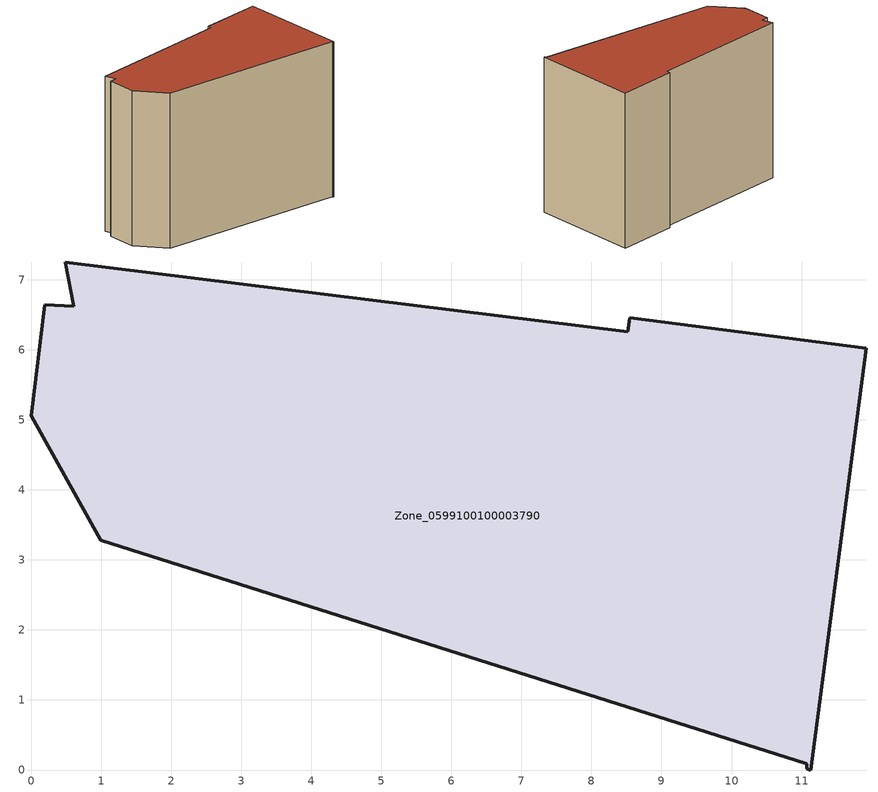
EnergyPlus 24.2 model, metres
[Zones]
Zone_0599100100003790
 floor ground (C_G): 0.49,7.25 8.52,6.25 8.55,6.46 11.93,6.02 11.13,0 11.07,0.02 11.08,0.09 0.99,3.28 0,5.05 0.2,6.64 0.61,6.62 z0
 wall outside (C_F): 8.55,6.46 8.52,6.25 0.49,7.25 0.61,6.62 0.2,6.64 0,5.05 0.99,3.28 11.08,0.09 11.07,0.02 11.13,0 11.93,6.02 8.55,6.46 z0:9.23
 roof outside (C_R): 8.52,6.25 0.49,7.25 0.61,6.62 0.2,6.64 0,5.05 0.99,3.28 11.08,0.09 11.07,0.02 11.13,0 11.93,6.02 8.55,6.46 z9.23
[BUILDING]
Pand.0599100100003790: North Axis=0; Terrain=City; Loads Convergence Tolerance Value=0.04; Temperature Convergence Tolerance Value=0.4; Solar Distribution=FullExterior; Maximum Number of Warmup Days=25; Minimum Number of Warmup Days=1
[Site:Location]
Rotterdam.The.Hague.AP_ZH_NLD Design_Conditions: Latitude=51.96; Longitude=4.45; Time Zone=1; Elevation=-4.5
[SITE:GROUNDTEMPERATURE:BUILDINGSURFACE]
18, 18, 18, 18, 18, 18, 18, 18, 18, 18, 18, 18
[MATERIAL] Thermal Absorptance=0.9; Solar Absorptance=0.7; Visible Absorptance=0.7
Name | Roughness | Thickness | Conductivity | Density | Specific Heat
G.TC.2015-2018 | MediumSmooth | 0.15 | 0.0428571 | 540 | 1210
F.TC.2015-2018 | Rough | 0.3 | 0.0666667 | 1920 | 840
R.TC.2015-2018 | MediumRough | 0.2 | 0.0333333 | 1500 | 1000
[CONSTRUCTION]
C_G: G.TC.2015-2018
C_F: F.TC.2015-2018
C_R: R.TC.2015-2018
[ZONE]
Zone_0599100100003790: Type=1; Multiplier=1; Ceiling Height=Autocalculate; Volume=Autocalculate; Floor Area=autocalculate; Part of Total Floor Area=Yes
[ZONEINFILTRATION:DESIGNFLOWRATE]
Infil_Zone_0599100100003790: Zone or ZoneList or Space or SpaceList=Zone_0599100100003790; Schedule=AlwaysOn; Design Flow Rate Calculation Method=Flow/Area; Flow Rate per Floor Area=0.0015; Constant Term Coefficient=1; Temperature Term Coefficient=0; Velocity Term Coefficient=0; Velocity Squared Term Coefficient=0
[HVACTEMPLATE:ZONE:IDEALLOADSAIRSYSTEM]
Zone_0599100100003790: Maximum Heating Supply Air Temperature=50; Minimum Cooling Supply Air Temperature=13; Maximum Heating Supply Air Humidity Ratio=0.0156; Minimum Cooling Supply Air Humidity Ratio=0.0077; Heating Limit=NoLimit; Cooling Limit=NoLimit; Dehumidification Control Type=ConstantSensibleHeatRatio; Cooling Sensible Heat Ratio=0.7; Dehumidification Setpoint=60; Humidification Control Type=None; Humidification Setpoint=30; Outdoor Air Method=None; Outdoor Air Flow Rate per Person=0.00944; Outdoor Air Flow Rate per Zone Floor Area=0; Outdoor Air Flow Rate per Zone=0; Demand Controlled Ventilation Type=None; Outdoor Air Economizer Type=NoEconomizer; Heat Recovery Type=None; Sensible Heat Recovery Effectiveness=0.7; Latent Heat Recovery Effectiveness=0.65
[ZONECONTROL:THERMOSTAT]
ThermostatControl_Zone_0599100100003790: Zone or ZoneList=Zone_0599100100003790; Control Type Schedule=DualSetpointControlType; Control 1=Thermostat_Zone_0599100100003790; Temperature Difference Between Cutout And Setpoint=0
[THERMOSTATSETPOINT:DUALSETPOINT]
Thermostat_Zone_0599100100003790: Heating Setpoint Temperature Schedule=HeatingSetpoint_Zone_0599100100003790; Cooling Setpoint Temperature Schedule=CoolingSetpoint_Zone_0599100100003790
[SCHEDULE:COMPACT]
HeatingSetpoint_Zone_0599100100003790: Through: 12/31, For: AllDays, Until: 24:00, 21
CoolingSetpoint_Zone_0599100100003790: Through: 12/31, For: AllDays, Until: 24:00, 24
DualSetpointControlType: Through: 12/31, For: AllDays, Until: 24:00, 4
AlwaysOn: Through: 12/31, For: AllDays, Until: 24:00, 1
